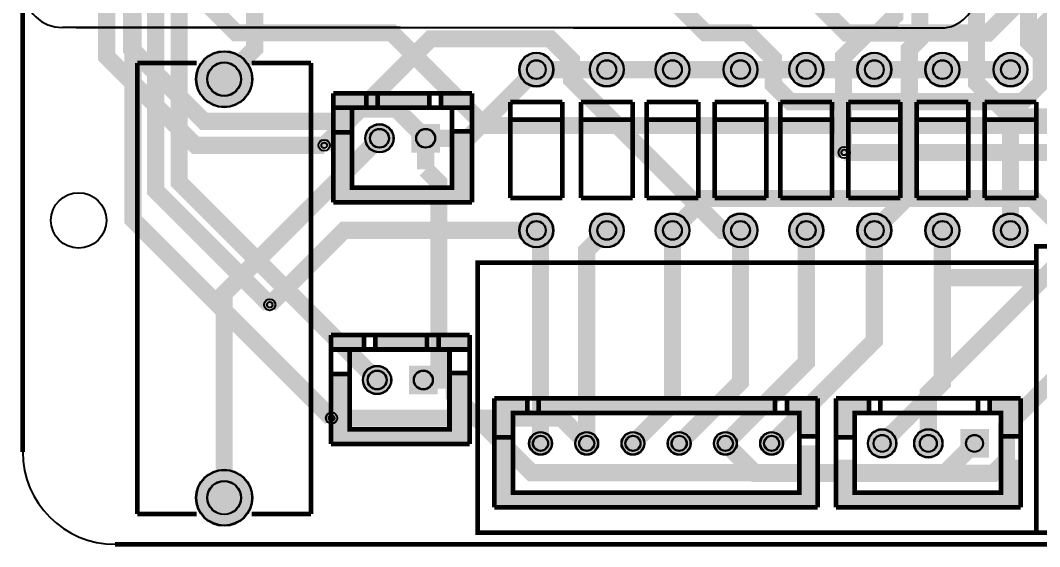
# Model space of a CAD drawing. Header units: millimetres. Extents: x -127 to 154, y 15 to 100.
# Drawn here: x 13.1 to 68.3, y 14.7 to 43.2 of the extents above; entities that cross this region are included whole.
import ezdxf

# ---------------------------------------------------------------- set-up
doc = ezdxf.new("R2010")
doc.units = ezdxf.units.MM
for name, color, linetype, true_color in [('BoardOutLine', 7, 'Continuous', 0xff00ff), ('BottomLayer', 7, 'Continuous', 0x0000ff), ('BottomSolderMaskLayer', 7, 'Continuous', 0xaa00ff), ('Document', 7, 'Continuous', 0xffffff), ('Hole', 7, 'Continuous', 0x222222), ('Multi-Layer', 7, 'Continuous', 0xc0c0c0), ('TopLayer', 7, 'Continuous', 0xff0000), ('TopSilkLayer', 7, 'Continuous', 0xffcc00), ('TopSolderMaskLayer', 7, 'Continuous', 0x800080)]:
    doc.layers.add(name, color=color, linetype=linetype, true_color=true_color)

msp = doc.modelspace()

# ---------------------------------------------------------------- hatches: boundary and pattern name
at = {"layer": 'BottomSolderMaskLayer'}
for points in [[(22.605, 40.027, 1), (25.655, 40.027, 1)], [(40.096, 40.545, 1), (41.946, 40.545, 1)], [(43.906, 40.545, 1), (45.756, 40.545, 1)], [(47.462, 40.545, 1), (49.312, 40.545, 1)], [(51.145, 40.545, 1), (52.996, 40.545, 1)], [(54.701, 40.545, 1), (56.552, 40.545, 1)], [(58.384, 40.545, 1), (60.235, 40.545, 1)], [(62.067, 40.545, 1), (63.918, 40.545, 1)], [(65.75, 40.545, 1), (67.601, 40.545, 1)], [(31.756, 36.83, 1), (33.307, 36.83, 1)], [(34.257, 37.605), (35.808, 37.605), (35.808, 36.055), (34.257, 36.055)], [(40.096, 31.845, 1), (41.946, 31.845, 1)], [(43.906, 31.845, 1), (45.756, 31.845, 1)], [(47.462, 31.845, 1), (49.312, 31.845, 1)], [(51.145, 31.845, 1), (52.996, 31.845, 1)], [(54.701, 31.845, 1), (56.552, 31.845, 1)], [(58.384, 31.845, 1), (60.235, 31.845, 1)], [(62.067, 31.845, 1), (63.918, 31.845, 1)], [(65.75, 31.845, 1), (67.601, 31.845, 1)], [(31.629, 23.749, 1), (33.18, 23.749, 1)], [(34.13, 24.524), (35.681, 24.524), (35.681, 22.974), (34.13, 22.974)], [(58.955, 20.32, 1), (60.506, 20.32, 1)], [(61.455, 20.32, 1), (63.006, 20.32, 1)], [(63.955, 21.095), (65.506, 21.095), (65.506, 19.545), (63.955, 19.545)], [(40.623, 20.32, 1), (41.873, 20.32, 1)], [(43.123, 20.32, 1), (44.373, 20.32, 1)], [(45.623, 20.32, 1), (46.873, 20.32, 1)], [(48.123, 20.32, 1), (49.373, 20.32, 1)], [(50.623, 20.32, 1), (51.873, 20.32, 1)], [(53.123, 20.32, 1), (54.373, 20.32, 1)], [(22.605, 17.377, 1), (25.655, 17.377, 1)]]:
    msp.add_hatch(color=256, dxfattribs=at).paths.add_polyline_path(points)
at = {"layer": 'Document'}
for points in [[(31.832, 39.27), (31.832, 38.497), (31.816, 38.481), (30.032, 38.481), (30.032, 39.27)], [(32.433, 39.27), (32.433, 38.481), (35.224, 38.481), (35.224, 39.228), (35.182, 39.27)], [(35.859, 39.27), (35.859, 38.481), (37.531, 38.481), (37.532, 38.48), (37.532, 39.27)], [(37.532, 37.23), (36.482, 37.23), (36.482, 34.18), (31.082, 34.18), (31.082, 37.107), (31.032, 37.18), (30.032, 37.154), (30.032, 33.37), (37.532, 33.37), (37.532, 33.37)], [(31.705, 26.189), (31.705, 25.416), (31.689, 25.4), (29.905, 25.4), (29.905, 26.189)], [(32.306, 26.189), (32.306, 25.4), (35.097, 25.4), (35.097, 26.147), (35.055, 26.189)], [(35.732, 26.189), (35.732, 25.4), (37.404, 25.4), (37.405, 25.399), (37.405, 26.189)], [(37.405, 24.149), (36.355, 24.149), (36.355, 21.099), (30.955, 21.099), (30.955, 24.026), (30.905, 24.099), (29.905, 24.073), (29.905, 20.289), (37.405, 20.289), (37.405, 20.289)], [(40.548, 21.97), (40.548, 22.77), (38.748, 22.77), (38.748, 20.62), (39.748, 20.62), (39.748, 21.97)], [(41.148, 22.77), (41.148, 21.97), (53.948, 21.97), (53.948, 22.77)], [(54.448, 21.97), (54.448, 22.77), (56.248, 22.77), (56.248, 20.62), (55.248, 20.62), (55.248, 21.97)], [(59.055, 22.733), (57.277, 22.733), (57.277, 20.701), (58.166, 20.701), (58.166, 21.971), (59.055, 21.971)], [(65.532, 22.733), (67.183, 22.733), (67.183, 20.701), (66.167, 20.701), (66.167, 21.971), (65.532, 21.971)], [(39.798, 20.22), (38.748, 20.22), (38.748, 16.87), (56.248, 16.87), (56.248, 20.22), (55.248, 20.22), (55.248, 17.67), (39.798, 17.67)], [(57.277, 19.431), (57.277, 16.891), (67.183, 16.891), (67.183, 19.431), (66.167, 19.431), (66.167, 17.653), (58.293, 17.653), (58.293, 19.431)]]:
    msp.add_hatch(color=256, dxfattribs=at).paths.add_polyline_path(points)
at = {"layer": 'Multi-Layer'}
for points in [[(22.63, 40.027, 1), (25.63, 40.027, 1)], [(40.121, 40.545, 1), (41.921, 40.545, 1)], [(43.931, 40.545, 1), (45.731, 40.545, 1)], [(47.487, 40.545, 1), (49.287, 40.545, 1)], [(51.17, 40.545, 1), (52.97, 40.545, 1)], [(54.726, 40.545, 1), (56.526, 40.545, 1)], [(58.409, 40.545, 1), (60.209, 40.545, 1)], [(62.092, 40.545, 1), (63.892, 40.545, 1)], [(65.775, 40.545, 1), (67.575, 40.545, 1)], [(31.782, 36.83, 1), (33.282, 36.83, 1)], [(34.282, 37.58), (35.782, 37.58), (35.782, 36.08), (34.282, 36.08)], [(40.121, 31.845, 1), (41.921, 31.845, 1)], [(43.931, 31.845, 1), (45.731, 31.845, 1)], [(47.487, 31.845, 1), (49.287, 31.845, 1)], [(51.17, 31.845, 1), (52.97, 31.845, 1)], [(54.726, 31.845, 1), (56.526, 31.845, 1)], [(58.409, 31.845, 1), (60.209, 31.845, 1)], [(62.092, 31.845, 1), (63.892, 31.845, 1)], [(65.775, 31.845, 1), (67.575, 31.845, 1)], [(31.655, 23.749, 1), (33.155, 23.749, 1)], [(34.155, 24.499), (35.655, 24.499), (35.655, 22.999), (34.155, 22.999)], [(58.98, 20.32, 1), (60.48, 20.32, 1)], [(61.48, 20.32, 1), (62.98, 20.32, 1)], [(63.98, 21.07), (65.48, 21.07), (65.48, 19.57), (63.98, 19.57)], [(40.648, 20.32, 1), (41.848, 20.32, 1)], [(43.148, 20.32, 1), (44.348, 20.32, 1)], [(45.648, 20.32, 1), (46.848, 20.32, 1)], [(48.148, 20.32, 1), (49.348, 20.32, 1)], [(50.648, 20.32, 1), (51.848, 20.32, 1)], [(53.148, 20.32, 1), (54.348, 20.32, 1)], [(22.63, 17.377, 1), (25.63, 17.377, 1)]]:
    msp.add_hatch(color=256, dxfattribs=at).paths.add_polyline_path(points)
at = {"layer": 'TopSolderMaskLayer'}
for points in [[(22.605, 40.027, 1), (25.655, 40.027, 1)], [(40.096, 40.545, 1), (41.946, 40.545, 1)], [(43.906, 40.545, 1), (45.756, 40.545, 1)], [(47.462, 40.545, 1), (49.312, 40.545, 1)], [(51.145, 40.545, 1), (52.996, 40.545, 1)], [(54.701, 40.545, 1), (56.552, 40.545, 1)], [(58.384, 40.545, 1), (60.235, 40.545, 1)], [(62.067, 40.545, 1), (63.918, 40.545, 1)], [(65.75, 40.545, 1), (67.601, 40.545, 1)], [(31.756, 36.83, 1), (33.307, 36.83, 1)], [(34.257, 37.605), (35.808, 37.605), (35.808, 36.055), (34.257, 36.055)], [(40.096, 31.845, 1), (41.946, 31.845, 1)], [(43.906, 31.845, 1), (45.756, 31.845, 1)], [(47.462, 31.845, 1), (49.312, 31.845, 1)], [(51.145, 31.845, 1), (52.996, 31.845, 1)], [(54.701, 31.845, 1), (56.552, 31.845, 1)], [(58.384, 31.845, 1), (60.235, 31.845, 1)], [(62.067, 31.845, 1), (63.918, 31.845, 1)], [(65.75, 31.845, 1), (67.601, 31.845, 1)], [(31.629, 23.749, 1), (33.18, 23.749, 1)], [(34.13, 24.524), (35.681, 24.524), (35.681, 22.974), (34.13, 22.974)], [(58.955, 20.32, 1), (60.506, 20.32, 1)], [(61.455, 20.32, 1), (63.006, 20.32, 1)], [(63.955, 21.095), (65.506, 21.095), (65.506, 19.545), (63.955, 19.545)], [(40.623, 20.32, 1), (41.873, 20.32, 1)], [(43.123, 20.32, 1), (44.373, 20.32, 1)], [(45.623, 20.32, 1), (46.873, 20.32, 1)], [(48.123, 20.32, 1), (49.373, 20.32, 1)], [(50.623, 20.32, 1), (51.873, 20.32, 1)], [(53.123, 20.32, 1), (54.373, 20.32, 1)], [(22.605, 17.377, 1), (25.655, 17.377, 1)]]:
    msp.add_hatch(color=256, dxfattribs=at).paths.add_polyline_path(points)

# ---------------------------------------------------------------- linework, layer by layer
at = {"layer": 'BoardOutLine', "const_width": 0.254}
for points in [[(13.23, 19.859), (13.23, 80.859)], [(125.73, 14.859), (18.23, 14.859)]]:
    msp.add_lwpolyline(points, dxfattribs=at)
at = {"layer": 'BoardOutLine'}
msp.add_arc((18.23, 19.859), 5, 180, 270, dxfattribs=at)
at = {"layer": 'BottomLayer', "const_width": 0.93}
for points in [[(59.309, 31.845), (61.202, 33.738), (61.202, 41.643), (61.771, 42.212), (61.771, 68.409), (66.999, 73.637), (66.999, 82.516)], [(73.66, 80.899), (73.66, 74.978), (70.089, 71.407), (69.835, 71.407), (64.834, 66.406), (64.834, 39.831), (66.675, 37.989)], [(26.594, 27.819), (20.426, 33.987), (20.426, 65.659), (21.006, 66.239), (21.006, 67.26), (20.426, 67.84), (20.426, 75.313), (20.11, 75.629)], [(46.101, 69.469), (49.818, 65.753), (50.903, 65.753), (60.409, 56.247), (60.409, 43.44), (59.508, 42.539), (58.947, 42.539), (57.643, 41.235), (57.643, 36.098), (57.68, 36.061)], [(86.614, 23.749), (86.614, 29.876), (77.065, 39.425), (70.27, 39.425), (67.652, 42.043), (67.652, 64.477), (71.628, 68.453)], [(19.774, 66.75), (19.194, 66.169), (19.194, 32.433), (29.94, 21.687)], [(30.731, 59.341), (21.698, 50.307), (21.698, 34.456), (32.405, 23.749)], [(25.781, 44.069), (25.781, 41.678), (24.13, 40.027)], [(29.541, 36.449), (35.303, 42.212), (41.762, 42.212), (42.926, 41.047), (42.926, 40.009), (51.09, 31.845), (52.07, 31.845)], [(41.021, 40.545), (37.306, 36.83), (35.032, 36.83)], [(55.626, 40.545), (52.07, 40.545)], [(66.675, 37.989), (70.998, 37.989), (71.967, 37.02), (71.967, 32.783), (62.23, 23.046), (62.23, 20.32)], [(66.675, 31.845), (66.675, 37.989)], [(35.032, 36.83), (35.032, 35.149)], [(35.746, 23.749), (35.746, 34.436), (35.032, 35.149)], [(41.021, 31.845), (41.248, 31.618), (41.248, 20.32)], [(43.748, 20.32), (43.748, 30.762), (44.831, 31.845)], [(48.387, 31.845), (48.387, 22.459), (46.248, 20.32)], [(48.748, 20.32), (52.07, 23.642), (52.07, 31.845)], [(51.248, 20.32), (55.626, 24.698), (55.626, 31.845)], [(53.748, 20.32), (59.309, 25.881), (59.309, 31.845)], [(34.905, 23.749), (35.746, 23.749)], [(35.746, 23.749), (36.586, 23.749)], [(64.73, 20.32), (63.141, 18.731), (40.764, 18.731), (36.586, 22.909), (36.586, 23.749)]]:
    msp.add_lwpolyline(points, dxfattribs=at)
at = {"layer": 'BottomSolderMaskLayer'}
for centre, radius in [((24.13, 40.027), 1.525), ((41.021, 40.545), 0.925), ((44.831, 40.545), 0.925), ((48.387, 40.545), 0.925), ((52.07, 40.545), 0.925), ((55.626, 40.545), 0.925), ((59.309, 40.545), 0.925), ((62.992, 40.545), 0.925), ((66.675, 40.545), 0.925), ((24.13, 40.027), 0.915), ((41.021, 40.545), 0.514), ((44.831, 40.545), 0.514), ((48.387, 40.545), 0.514), ((52.07, 40.545), 0.514), ((55.626, 40.545), 0.514), ((59.309, 40.545), 0.514), ((62.992, 40.545), 0.514), ((66.675, 40.545), 0.514), ((32.532, 36.83), 0.775), ((32.532, 36.83), 0.517), ((35.032, 36.83), 0.517), ((41.021, 31.845), 0.925), ((44.831, 31.845), 0.925), ((48.387, 31.845), 0.925), ((52.07, 31.845), 0.925), ((55.626, 31.845), 0.925), ((59.309, 31.845), 0.925), ((62.992, 31.845), 0.925), ((66.675, 31.845), 0.925), ((41.021, 31.845), 0.514), ((44.831, 31.845), 0.514), ((48.387, 31.845), 0.514), ((52.07, 31.845), 0.514), ((55.626, 31.845), 0.514), ((59.309, 31.845), 0.514), ((62.992, 31.845), 0.514), ((66.675, 31.845), 0.514), ((32.405, 23.749), 0.775), ((32.405, 23.749), 0.517), ((34.905, 23.749), 0.517), ((59.73, 20.32), 0.775), ((62.23, 20.32), 0.775), ((41.248, 20.32), 0.625), ((41.248, 20.32), 0.417), ((43.748, 20.32), 0.625), ((43.748, 20.32), 0.417), ((46.248, 20.32), 0.625), ((46.248, 20.32), 0.417), ((48.748, 20.32), 0.625), ((48.748, 20.32), 0.417), ((51.248, 20.32), 0.625), ((51.248, 20.32), 0.417), ((53.748, 20.32), 0.625), ((53.748, 20.32), 0.417), ((59.73, 20.32), 0.465), ((62.23, 20.32), 0.465), ((64.73, 20.32), 0.465), ((24.13, 17.377), 1.525), ((24.13, 17.377), 0.915)]:
    msp.add_circle(centre, radius, dxfattribs=at)
at = {"layer": 'Hole'}
for centre in [(29.541, 36.449), (57.68, 36.061), (26.594, 27.819), (29.94, 21.687)]:
    msp.add_circle(centre, 0.153, dxfattribs=at)
at = {"layer": 'Multi-Layer'}
for centre, radius in [((24.13, 40.027), 1.5), ((41.021, 40.545), 0.9), ((44.831, 40.545), 0.9), ((48.387, 40.545), 0.9), ((52.07, 40.545), 0.9), ((55.626, 40.545), 0.9), ((59.309, 40.545), 0.9), ((62.992, 40.545), 0.9), ((66.675, 40.545), 0.9), ((24.13, 40.027), 0.9), ((41.021, 40.545), 0.5), ((44.831, 40.545), 0.5), ((48.387, 40.545), 0.5), ((52.07, 40.545), 0.5), ((55.626, 40.545), 0.5), ((59.309, 40.545), 0.5), ((62.992, 40.545), 0.5), ((66.675, 40.545), 0.5), ((32.532, 36.83), 0.75), ((32.532, 36.83), 0.5), ((35.032, 36.83), 0.5), ((29.541, 36.449), 0.305), ((57.68, 36.061), 0.305), ((16.256, 32.385), 1.5), ((41.021, 31.845), 0.9), ((44.831, 31.845), 0.9), ((48.387, 31.845), 0.9), ((52.07, 31.845), 0.9), ((55.626, 31.845), 0.9), ((59.309, 31.845), 0.9), ((62.992, 31.845), 0.9), ((66.675, 31.845), 0.9), ((41.021, 31.845), 0.5), ((44.831, 31.845), 0.5), ((48.387, 31.845), 0.5), ((52.07, 31.845), 0.5), ((55.626, 31.845), 0.5), ((59.309, 31.845), 0.5), ((62.992, 31.845), 0.5), ((66.675, 31.845), 0.5), ((26.594, 27.819), 0.305), ((32.405, 23.749), 0.75), ((32.405, 23.749), 0.5), ((34.905, 23.749), 0.5), ((29.94, 21.687), 0.305), ((59.73, 20.32), 0.75), ((62.23, 20.32), 0.75), ((41.248, 20.32), 0.6), ((41.248, 20.32), 0.4), ((43.748, 20.32), 0.6), ((43.748, 20.32), 0.4), ((46.248, 20.32), 0.6), ((46.248, 20.32), 0.4), ((48.748, 20.32), 0.6), ((48.748, 20.32), 0.4), ((51.248, 20.32), 0.6), ((51.248, 20.32), 0.4), ((53.748, 20.32), 0.6), ((53.748, 20.32), 0.4), ((59.73, 20.32), 0.45), ((62.23, 20.32), 0.45), ((64.73, 20.32), 0.45), ((24.13, 17.377), 1.5), ((24.13, 17.377), 0.9)]:
    msp.add_circle(centre, radius, dxfattribs=at)
at = {"layer": 'TopLayer', "const_width": 0.93}
for points in [[(28.82, 62.994), (24.135, 58.309), (21.403, 58.309), (17.773, 54.679), (17.773, 41.253), (22.577, 36.449), (29.541, 36.449)], [(19.123, 54.134), (19.123, 41.655), (23.033, 37.745), (30.244, 37.745), (30.911, 38.411), (33.452, 38.411), (35.032, 36.83)], [(56.261, 44.069), (57.809, 42.522), (65.455, 42.522), (68.938, 46.005)], [(23.241, 44.069), (24.77, 42.54), (33.19, 42.54), (38.207, 37.523), (68.877, 37.523), (69.386, 38.032), (72.732, 38.032)], [(48.641, 44.069), (50.17, 42.54), (52.442, 42.54), (53.848, 41.134), (53.848, 39.724), (54.759, 38.814), (67.313, 38.814), (68.342, 39.842), (68.342, 42.827), (69.342, 43.827), (81.091, 43.827), (82.855, 42.063)], [(41.021, 40.545), (44.831, 40.545)], [(48.387, 40.545), (44.831, 40.545)], [(52.07, 40.545), (48.387, 40.545)], [(55.626, 40.545), (59.309, 40.545)], [(59.309, 40.545), (62.992, 40.545)], [(62.992, 40.545), (66.675, 40.545)], [(32.532, 36.83), (24.13, 28.428), (24.13, 17.377)], [(70.231, 36.322), (69.97, 36.061), (57.68, 36.061)], [(128.027, 30.574), (70.884, 30.574), (67.885, 33.573), (50.115, 33.573), (48.387, 31.845)], [(41.021, 31.845), (30.62, 31.845), (26.594, 27.819)], [(62.992, 31.845), (62.992, 29.29)], [(62.992, 29.29), (62.992, 23.582), (59.73, 20.32)], [(106.976, 29.29), (62.992, 29.29)], [(103.017, 25.434), (101.687, 26.764), (71.995, 26.764), (66.462, 21.231), (66.462, 19.41), (65.754, 18.702), (52.866, 18.702), (51.248, 20.32)], [(43.748, 20.32), (42.382, 21.687), (29.94, 21.687)]]:
    msp.add_lwpolyline(points, dxfattribs=at)
at = {"layer": 'TopSilkLayer'}
for points, const_width in [([(15.367, 42.831), (63.119, 42.799)], 0.12), ([(22.637, 40.902), (19.43, 40.902)], 0.254), ([(19.43, 40.902), (19.43, 16.502)], 0.254), ([(28.83, 40.902), (25.623, 40.902)], 0.254), ([(28.83, 40.902), (28.83, 16.502)], 0.254), ([(30.032, 39.27), (37.532, 39.27)], 0.254), ([(30.032, 33.37), (30.032, 39.27)], 0.254), ([(31.816, 39.27), (31.816, 38.481)], 0.254), ([(32.433, 39.27), (32.433, 38.481)], 0.254), ([(35.224, 39.27), (35.224, 38.481)], 0.254), ([(35.859, 39.27), (35.859, 38.481)], 0.254), ([(37.532, 33.37), (37.532, 39.27)], 0.254), ([(31.115, 38.481), (30.032, 38.481)], 0.254), ([(36.449, 38.481), (37.532, 38.481)], 0.254), ([(42.421, 38.795), (39.621, 38.795)], 0.254), ([(39.621, 38.795), (39.621, 33.595)], 0.254), ([(42.421, 38.795), (42.421, 33.595)], 0.254), ([(46.231, 38.795), (43.431, 38.795)], 0.254), ([(43.431, 38.795), (43.431, 33.595)], 0.254), ([(46.231, 38.795), (46.231, 33.595)], 0.254), ([(49.787, 38.795), (46.987, 38.795)], 0.254), ([(46.987, 38.795), (46.987, 33.595)], 0.254), ([(49.787, 38.795), (49.787, 33.595)], 0.254), ([(53.47, 38.795), (50.67, 38.795)], 0.254), ([(50.67, 38.795), (50.67, 33.595)], 0.254), ([(53.47, 38.795), (53.47, 33.595)], 0.254), ([(57.026, 38.795), (54.226, 38.795)], 0.254), ([(54.226, 38.795), (54.226, 33.595)], 0.254), ([(57.026, 38.795), (57.026, 33.595)], 0.254), ([(60.709, 38.795), (57.909, 38.795)], 0.254), ([(57.909, 38.795), (57.909, 33.595)], 0.254), ([(60.709, 38.795), (60.709, 33.595)], 0.254), ([(64.392, 38.795), (61.592, 38.795)], 0.254), ([(61.592, 38.795), (61.592, 33.595)], 0.254), ([(64.392, 38.795), (64.392, 33.595)], 0.254), ([(68.075, 38.795), (65.275, 38.795)], 0.254), ([(65.275, 38.795), (65.275, 33.595)], 0.254), ([(68.075, 38.795), (68.075, 33.595)], 0.254), ([(42.421, 37.836), (39.621, 37.836)], 0.254), ([(46.231, 37.836), (43.431, 37.836)], 0.254), ([(49.787, 37.836), (46.987, 37.836)], 0.254), ([(53.47, 37.836), (50.67, 37.836)], 0.254), ([(57.026, 37.836), (54.226, 37.836)], 0.254), ([(60.709, 37.836), (57.909, 37.836)], 0.254), ([(64.392, 37.836), (61.592, 37.836)], 0.254), ([(68.075, 37.836), (65.275, 37.836)], 0.254), ([(30.032, 37.154), (31.035, 37.154)], 0.254), ([(36.529, 37.211), (37.532, 37.211)], 0.254), ([(42.421, 33.595), (39.621, 33.595)], 0.254), ([(46.231, 33.595), (43.431, 33.595)], 0.254), ([(49.787, 33.595), (46.987, 33.595)], 0.254), ([(53.47, 33.595), (50.67, 33.595)], 0.254), ([(57.026, 33.595), (54.226, 33.595)], 0.254), ([(60.709, 33.595), (57.909, 33.595)], 0.254), ([(64.392, 33.595), (61.592, 33.595)], 0.254), ([(68.075, 33.595), (65.275, 33.595)], 0.254), ([(30.032, 33.37), (37.532, 33.37)], 0.254), ([(29.905, 26.189), (37.405, 26.189)], 0.254), ([(29.905, 20.289), (29.905, 26.189)], 0.254), ([(31.689, 26.189), (31.689, 25.4)], 0.254), ([(32.306, 26.189), (32.306, 25.4)], 0.254), ([(35.097, 26.189), (35.097, 25.4)], 0.254), ([(35.732, 26.189), (35.732, 25.4)], 0.254), ([(37.405, 20.289), (37.405, 26.189)], 0.254), ([(30.988, 25.4), (29.905, 25.4)], 0.254), ([(36.322, 25.4), (37.405, 25.4)], 0.254), ([(29.905, 24.073), (30.908, 24.073)], 0.254), ([(36.402, 24.13), (37.405, 24.13)], 0.254), ([(38.748, 22.76), (56.248, 22.76)], 0.254), ([(38.748, 16.86), (38.748, 22.76)], 0.254), ([(40.532, 22.76), (40.532, 21.971)], 0.254), ([(41.149, 22.76), (41.149, 21.971)], 0.254), ([(53.94, 22.76), (53.94, 21.971)], 0.254), ([(54.575, 22.76), (54.575, 21.971)], 0.254), ([(56.248, 16.86), (56.248, 22.76)], 0.254), ([(57.23, 22.76), (67.23, 22.76)], 0.254), ([(57.23, 16.86), (57.23, 22.76)], 0.254), ([(59.014, 22.76), (59.014, 21.971)], 0.254), ([(59.631, 22.76), (59.631, 21.971)], 0.254), ([(64.922, 22.76), (64.922, 21.971)], 0.254), ([(65.557, 22.76), (65.557, 21.971)], 0.254), ([(67.23, 16.86), (67.23, 22.76)], 0.254), ([(29.905, 20.289), (37.405, 20.289)], 0.254), ([(38.748, 20.644), (39.751, 20.644)], 0.254), ([(55.245, 20.701), (56.248, 20.701)], 0.254), ([(57.23, 20.644), (58.233, 20.644)], 0.254), ([(66.227, 20.701), (67.23, 20.701)], 0.254), ([(22.637, 16.502), (19.43, 16.502)], 0.254), ([(28.83, 16.502), (25.623, 16.502)], 0.254), ([(38.748, 16.86), (56.248, 16.86)], 0.254), ([(57.23, 16.86), (67.23, 16.86)], 0.254)]:
    msp.add_lwpolyline(points, dxfattribs=dict(at, const_width=const_width))
at = {"layer": 'TopSilkLayer', "const_width": 0.254}
for points in [[(31.042, 38.481), (36.449, 38.481), (36.449, 34.163), (31.042, 34.163), (31.042, 38.481)], [(68.072, 30.988), (130.429, 30.988), (130.429, 15.494), (68.072, 15.494), (68.072, 30.988)], [(37.846, 30.099), (68.072, 30.099), (68.072, 15.494), (37.846, 15.494), (37.846, 30.099)], [(30.915, 25.4), (36.322, 25.4), (36.322, 21.082), (30.915, 21.082), (30.915, 25.4)], [(39.758, 21.971), (55.245, 21.971), (55.245, 17.653), (39.758, 17.653), (39.758, 21.971)], [(58.24, 21.971), (66.167, 21.971), (66.167, 17.653), (58.24, 17.653), (58.24, 21.971)]]:
    msp.add_lwpolyline(points, close=True, dxfattribs=at)
at = {"layer": 'TopSilkLayer'}
for centre, start, end in [((15.335, 44.831), 179.9994, 270.9023), ((62.825, 44.777), 278.4638, 1.7238)]:
    msp.add_arc(centre, 2, start, end, dxfattribs=at)
at = {"layer": 'TopSolderMaskLayer'}
for centre, radius in [((24.13, 40.027), 1.525), ((41.021, 40.545), 0.925), ((44.831, 40.545), 0.925), ((48.387, 40.545), 0.925), ((52.07, 40.545), 0.925), ((55.626, 40.545), 0.925), ((59.309, 40.545), 0.925), ((62.992, 40.545), 0.925), ((66.675, 40.545), 0.925), ((24.13, 40.027), 0.915), ((41.021, 40.545), 0.514), ((44.831, 40.545), 0.514), ((48.387, 40.545), 0.514), ((52.07, 40.545), 0.514), ((55.626, 40.545), 0.514), ((59.309, 40.545), 0.514), ((62.992, 40.545), 0.514), ((66.675, 40.545), 0.514), ((32.532, 36.83), 0.775), ((32.532, 36.83), 0.517), ((35.032, 36.83), 0.517), ((41.021, 31.845), 0.925), ((44.831, 31.845), 0.925), ((48.387, 31.845), 0.925), ((52.07, 31.845), 0.925), ((55.626, 31.845), 0.925), ((59.309, 31.845), 0.925), ((62.992, 31.845), 0.925), ((66.675, 31.845), 0.925), ((41.021, 31.845), 0.514), ((44.831, 31.845), 0.514), ((48.387, 31.845), 0.514), ((52.07, 31.845), 0.514), ((55.626, 31.845), 0.514), ((59.309, 31.845), 0.514), ((62.992, 31.845), 0.514), ((66.675, 31.845), 0.514), ((32.405, 23.749), 0.775), ((32.405, 23.749), 0.517), ((34.905, 23.749), 0.517), ((59.73, 20.32), 0.775), ((62.23, 20.32), 0.775), ((41.248, 20.32), 0.625), ((41.248, 20.32), 0.417), ((43.748, 20.32), 0.625), ((43.748, 20.32), 0.417), ((46.248, 20.32), 0.625), ((46.248, 20.32), 0.417), ((48.748, 20.32), 0.625), ((48.748, 20.32), 0.417), ((51.248, 20.32), 0.625), ((51.248, 20.32), 0.417), ((53.748, 20.32), 0.625), ((53.748, 20.32), 0.417), ((59.73, 20.32), 0.465), ((62.23, 20.32), 0.465), ((64.73, 20.32), 0.465), ((24.13, 17.377), 1.525), ((24.13, 17.377), 0.915)]:
    msp.add_circle(centre, radius, dxfattribs=at)

doc.saveas('drawing.dxf')
